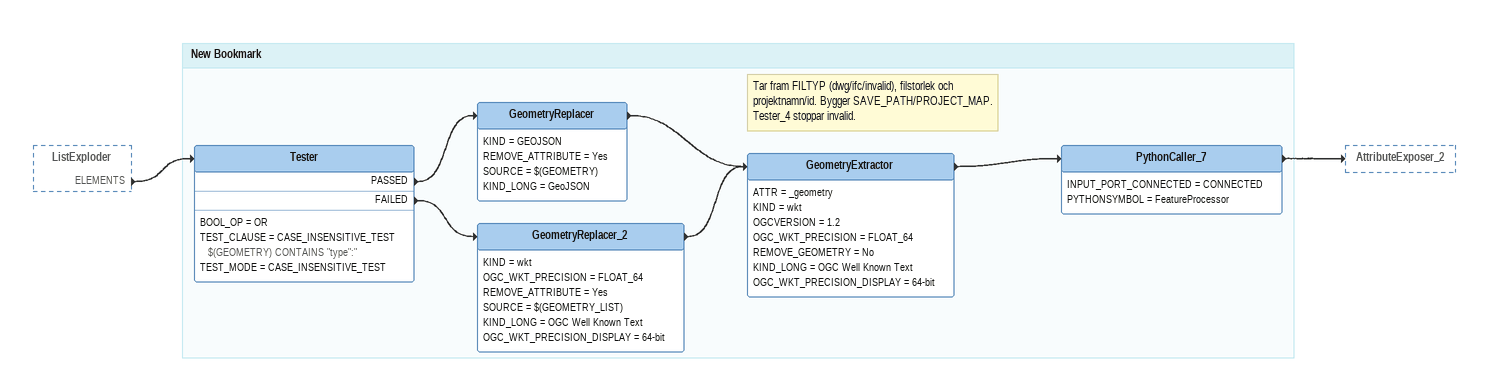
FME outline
ListExploder [outside]
    ELEMENTS -> Tester

Bookmark: New Bookmark
Tester
    BOOL_OP = OR
    TEST_CLAUSE = CASE_INSENSITIVE_TEST $(GEOMETRY) CONTAINS "type":"
    TEST_MODE = CASE_INSENSITIVE_TEST
    PASSED -> GeometryReplacer
    FAILED -> GeometryReplacer_2
GeometryReplacer
    KIND = GEOJSON
    REMOVE_ATTRIBUTE = Yes
    SOURCE = $(GEOMETRY)
    KIND_LONG = GeoJSON
    -> GeometryExtractor
GeometryReplacer_2
    KIND = wkt
    OGC_WKT_PRECISION = FLOAT_64
    REMOVE_ATTRIBUTE = Yes
    SOURCE = $(GEOMETRY_LIST)
    KIND_LONG = OGC Well Known Text
    OGC_WKT_PRECISION_DISPLAY = 64-bit
    -> GeometryExtractor
Note: Tar fram FILTYP (dwg/ifc/invalid), filstorlek och projektnamn/id. Bygger SAVE_PATH/PROJECT_MAP. Tester_4 stoppar invalid.
GeometryExtractor
    ATTR = _geometry
    KIND = wkt
    OGCVERSION = 1.2
    OGC_WKT_PRECISION = FLOAT_64
    REMOVE_GEOMETRY = No
    KIND_LONG = OGC Well Known Text
    OGC_WKT_PRECISION_DISPLAY = 64-bit
    -> PythonCaller_7
PythonCaller_7
    INPUT_PORT_CONNECTED = CONNECTED
    PYTHONSYMBOL = FeatureProcessor
    -> AttributeExposer_2
